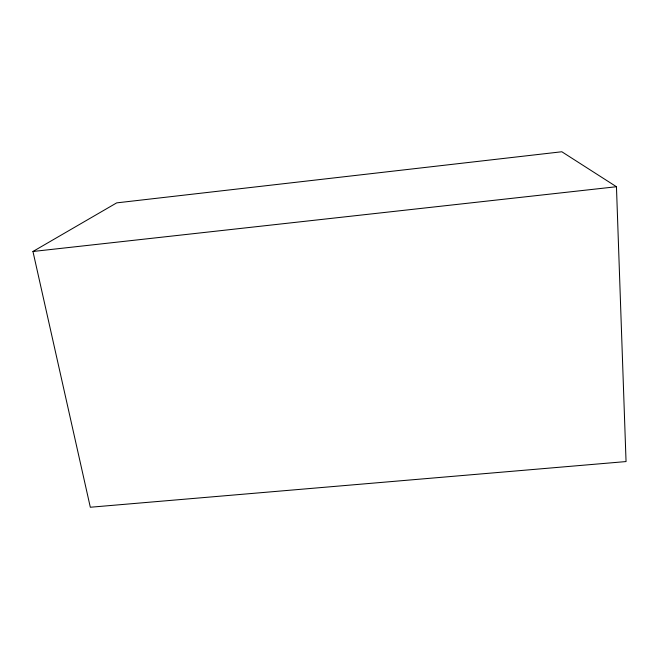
<?xml version="1.0" encoding="UTF-8"?>
<svg xmlns="http://www.w3.org/2000/svg" width="659" height="659" viewBox="0 0 659 659"><rect width="100%" height="100%" fill="white"/><g stroke="black" fill="none" stroke-linecap="round" stroke-linejoin="round"><path stroke-width="0.99" d="M32.95 251.483L116.692 202.873L561.83 151.759L616.453 186.728L626.05 461.564L90.316 507.241L32.95 251.483L616.453 186.728"/></g></svg>
